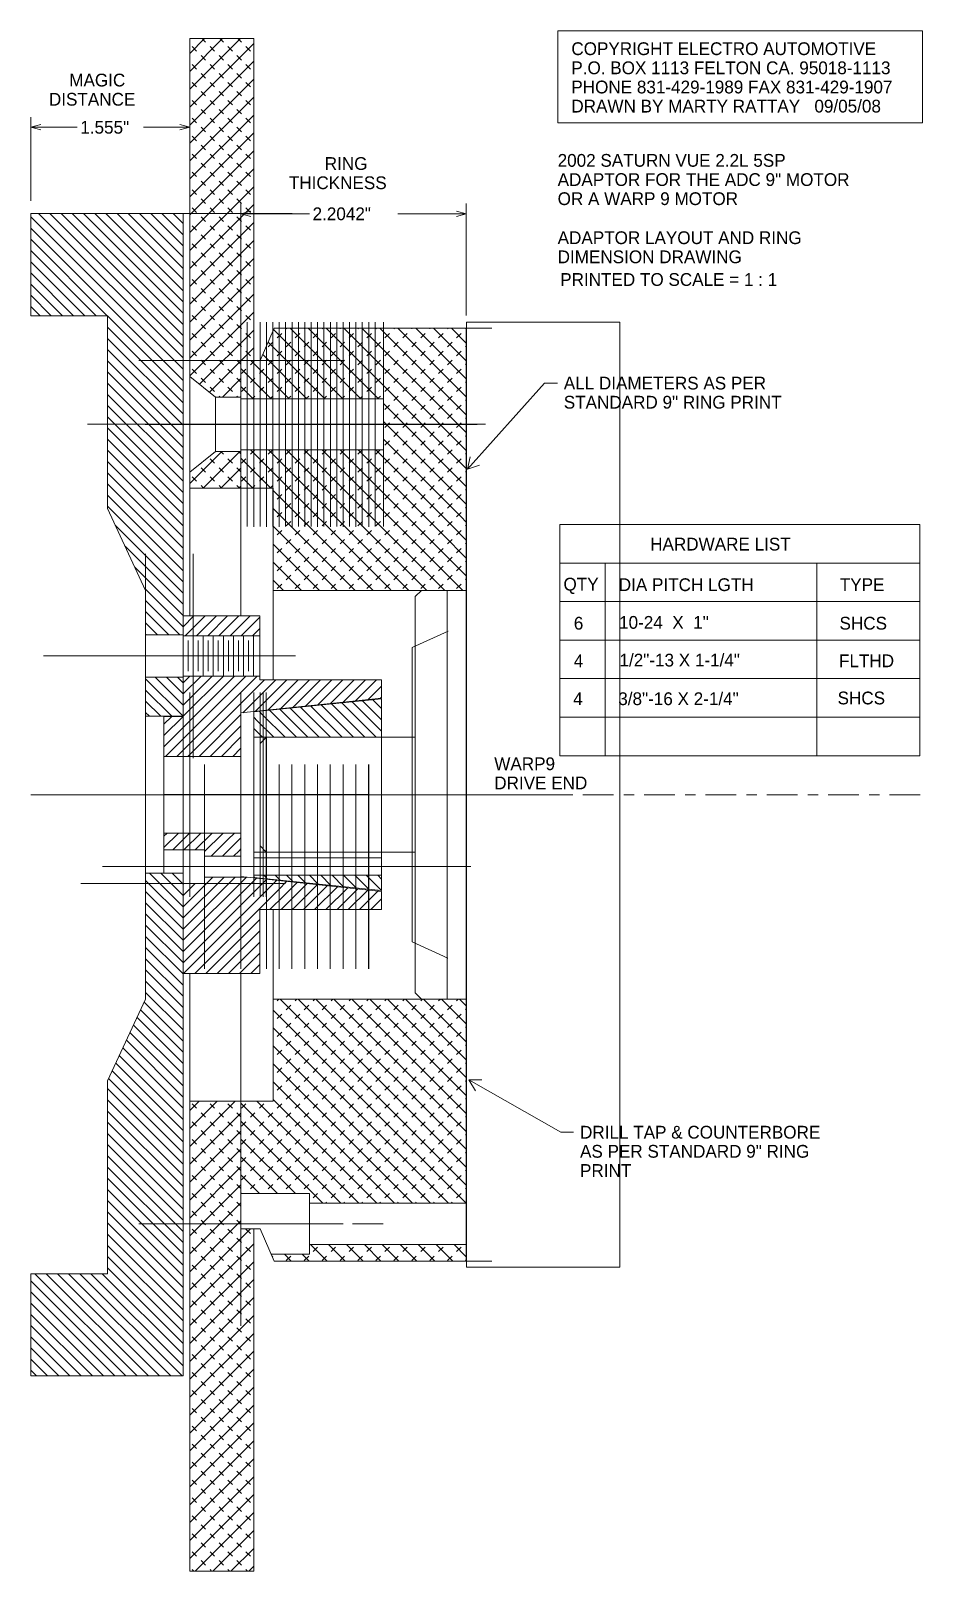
# Model space of a CAD drawing. Header units: inches. Extents: x -1.5 to 7.2, y -7.6 to 7.5.
import ezdxf

# ---------------------------------------------------------------- set-up
doc = ezdxf.new("R2010")
doc.units = ezdxf.units.IN
doc.header["$MEASUREMENT"] = 0
doc.header["$PDMODE"] = 2
doc.header["$PDSIZE"] = -2
for name, pattern in [('CENTER2', [0.5, 0.3, -0.075, 0.05, -0.075]), ('CENTERD', [0.4844, 0.2969, -0.0625, 0.0625, -0.0625]), ('GC   6', [0.5, 0.3, -0.075, 0.05, -0.075])]:
    doc.linetypes.add(name, pattern=pattern)
for name, color, linetype in [('ADC 9 MOTOR', 7, 'Continuous'), ('BUSHING', 7, 'Continuous'), ('DIMENSIONS', 7, 'Continuous'), ('FLYWHEEL', 7, 'Continuous'), ('HARDWARE LIST', 7, 'Continuous'), ('HUB', 7, 'Continuous'), ('PLATE', 7, 'Continuous'), ('RING', 7, 'Continuous'), ('WARP 9 MOTOR', 7, 'Continuous')]:
    doc.layers.add(name, color=color, linetype=linetype)
doc.styles.add('ENGINEER', font='ENGINEER.SHX', dxfattribs={"height": 0.2})
pattern_1 = [(45, (0, 0), (0.0876812, -0.0876812), [620]), (-45, (0, 0.04384), (-0.0876812, -0.0876812), [0.062, -0.062])]
pattern_2 = [(45, (0, 0), (-0.0548008, 0.0548008), [6200])]
pattern_3 = [(135, (0, 0), (-0.0548008, -0.0548008), [6200])]
pattern_4 = [(135, (0, 0), (0.0876812, 0.0876812), [620]), (45, (-0.04384, 0), (0.0876812, -0.0876812), [0.062, -0.062])]
pattern_5 = [(135, (0, 0), (-0.0556847, -0.0556847), [6300])]

# ---------------------------------------------------------------- blocks, each defined once
blk = doc.blocks.new('STD_BUSHING_HOLE_BOTTOM')
at = {"layer": 'HUB', "linetype": 'Continuous', "lineweight": 18}
h = blk.add_hatch(dxfattribs=at)
h.set_pattern_fill('ANSI31', color=93, scale=0.63, angle=90, style=0, pattern_type=2)
h.set_pattern_definition(pattern_5)
h.paths.add_polyline_path([(0, 0.812), (0, 0.562), (1.25, 0.562), (1.25, 0.937)])
h = blk.add_hatch(dxfattribs=at)
h.set_pattern_fill('ANSI31', color=93, scale=0.63, angle=90, style=0, pattern_type=2)
h.set_pattern_definition(pattern_5)
h.paths.add_polyline_path([(0, -0.789), (0, -0.812), (1.25, -0.938), (1.25, -0.789)])
at = {"layer": 'HUB', "color": 93, "linetype": 'Continuous', "lineweight": 18}
for p, q in [((0, 0.812), (1.25, 0.937)), ((1.25, 0), (1.25, 0.937)), ((0, 0), (0, 0.812)), ((0, 0.562), (1.25, 0.562)), ((0, -0.812), (0, 0)), ((1.25, 0), (1.25, -0.938)), ((0, -0.562), (1.25, -0.562)), ((0, -0.617), (1.25, -0.617)), ((0, -0.789), (1.25, -0.789)), ((0, -0.812), (1.25, -0.938))]:
    blk.add_line(p, q, dxfattribs=at)
at = {"layer": 'HUB', "color": 93, "linetype": 'GC   6', "lineweight": 18}
for p, q in [((-0.001, -0.704), (1.25, -0.704)), ((0.124, -0.704), (0.124, -0.649)), ((0.124, -0.704), (0.124, -0.759)), ((0.249, -0.704), (0.249, -0.618)), ((0.249, -0.704), (0.249, -0.79)), ((0.374, -0.704), (0.374, -0.649)), ((0.374, -0.704), (0.374, -0.759)), ((0.499, -0.704), (0.499, -0.618)), ((0.499, -0.704), (0.499, -0.79)), ((0.624, -0.704), (0.624, -0.649)), ((0.624, -0.704), (0.624, -0.759)), ((0.749, -0.704), (0.749, -0.618)), ((0.749, -0.704), (0.749, -0.79)), ((0.874, -0.704), (0.874, -0.649)), ((0.874, -0.704), (0.874, -0.759)), ((0.999, -0.704), (0.999, -0.618)), ((0.999, -0.704), (0.999, -0.79)), ((1.124, -0.704), (1.124, -0.649)), ((1.124, -0.704), (1.124, -0.759))]:
    blk.add_line(p, q, dxfattribs=at)
at = {"layer": 'HUB', "color": 1, "linetype": 'Continuous', "lineweight": 18}
blk.add_point((0, 0), dxfattribs=at)
at = {"layer": 'HUB', "color": 93, "linetype": 'Continuous', "lineweight": 18}
for p in [(0, 0), (0, 0), (0, 0), (0.124, -0.704), (0.249, -0.704), (0.249, -0.704), (0.374, -0.704), (0.374, -0.704), (0.499, -0.704), (0.499, -0.704), (0.499, -0.704), (0.624, -0.704), (0.749, -0.704), (0.749, -0.704), (0.874, -0.704), (0.999, -0.704), (0.999, -0.704), (1.124, -0.704), (1.125, -0.703), (1.125, -0.703), (1.125, -0.703), (1.125, -0.703)]:
    blk.add_point(p, dxfattribs=at)
at = {"layer": 'HUB', "color": 5, "linetype": 'Continuous', "lineweight": 18}
blk.add_point((0.062, 0), dxfattribs=at)
blk = doc.blocks.new('DIA9RLDR')
at = {"layer": 'DIMENSIONS', "color": 93, "linetype": 'Continuous', "lineweight": 18}
for p, q in [((0, 0), (0.755, 0.844)), ((0.755, 0.844), (0.88, 0.844)), ((0, 0), (0.026, 0.122)), ((0, 0), (0.119, 0.039))]:
    blk.add_line(p, q, dxfattribs=at)
at = {"layer": 'DIMENSIONS', "color": 93, "linetype": 'Continuous', "lineweight": 18, "style": 'ENGINEER'}
for s, p in [('ALL DIAMETERS AS PER', (0.943, 0.781)), ('STANDARD 9" RING PRINT', (0.943, 0.594))]:
    blk.add_text(s, height=0.125, dxfattribs=at).set_placement(p)
blk = doc.blocks.new('DRCB9RLR')
at = {"layer": 'DIMENSIONS', "color": 93, "linetype": 'Continuous', "lineweight": 18}
for p, q in [((0, 0), (0.125, 0.001)), ((0, 0), (0.063, -0.108)), ((0, 0), (0.899, -0.512)), ((0.899, -0.512), (1.024, -0.512))]:
    blk.add_line(p, q, dxfattribs=at)
at = {"layer": 'DIMENSIONS', "color": 93, "linetype": 'Continuous', "lineweight": 18, "style": 'ENGINEER'}
for s, p in [('DRILL TAP & COUNTERBORE', (1.087, -0.575)), ('AS PER STANDARD 9" RING', (1.087, -0.762)), ('PRINT', (1.087, -0.95))]:
    blk.add_text(s, height=0.125, dxfattribs=at).set_placement(p)
blk = doc.blocks.new('WARP9_DRIVE_END_SIDE')
at = {"layer": 'DIMENSIONS', "color": 5, "linetype": 'Continuous', "lineweight": 18}
blk.add_line((0.03, 0.562), (0.03, -0.562), dxfattribs=at)
at = {"layer": 'DIMENSIONS', "color": 1, "linetype": 'Continuous', "lineweight": 18}
blk.add_point((0, 0), dxfattribs=at)
at = {"layer": 'PLATE', "color": 5, "linetype": 'Continuous', "lineweight": 18}
for p, q in [((1.986, 4.625), (1.986, 2)), ((3.486, 4.625), (1.986, 4.625)), ((3.486, 4.625), (3.486, -4.625)), ((1.486, 1.94), (1.546, 2)), ((1.546, 2), (1.986, 2)), ((1.986, 2), (1.986, -4.625)), ((1.486, 1.94), (1.486, -1.94)), ((0.03, 0.562), (0, 0.532)), ((0, 0.532), (0, -0.532)), ((0.03, 0.562), (1.486, 0.562)), ((0, -0.532), (0.03, -0.562)), ((0.03, -0.562), (1.486, -0.562)), ((1.546, -2), (1.486, -1.94)), ((1.546, -2), (1.986, -2)), ((3.486, -4.625), (1.986, -4.625))]:
    blk.add_line(p, q, dxfattribs=at)
at = {"layer": 'DIMENSIONS', "color": 93, "linetype": 'Continuous', "lineweight": 18, "style": 'ENGINEER'}
for s, p in [('WARP9', (2.259, 0.24)), ('DRIVE END', (2.259, 0.053))]:
    blk.add_text(s, height=0.125, dxfattribs=at).set_placement(p)

msp = doc.modelspace()

# ---------------------------------------------------------------- hatches: boundary and pattern name
at = {"layer": 'FLYWHEEL', "linetype": 'Continuous', "lineweight": 18}
h = msp.add_hatch(dxfattribs=at)
h.set_pattern_fill('ANSI31', color=13, scale=0.62, angle=90, style=0, pattern_type=2)
h.set_pattern_definition(pattern_3)
h.paths.add_polyline_path([(-0.74, 4.688), (-0.74, 2.8), (-0.367, 2), (-0.367, 1.566), (0, 1.566), (0, 5.688), (-1.49, 5.688), (-1.49, 4.688)])
h = msp.add_hatch(dxfattribs=at)
h.set_pattern_fill('ANSI31', color=13, scale=0.62, angle=90, style=0, pattern_type=2)
h.set_pattern_definition(pattern_3)
h.paths.add_polyline_path([(-0.367, 1.15), (-0.367, 0.768), (0, 0.768), (0, 1.15)])
h = msp.add_hatch(dxfattribs=at)
h.set_pattern_fill('ANSI31', color=13, scale=0.62, angle=90, style=0, pattern_type=2)
h.set_pattern_definition(pattern_3)
h.paths.add_polyline_path([(-0.367, -0.768), (-0.367, -2), (-0.74, -2.8), (-0.74, -4.688), (-1.49, -4.688), (-1.49, -5.688), (0, -5.688), (0, -0.768)])
at = {"layer": 'HUB', "linetype": 'Continuous', "lineweight": 18}
h = msp.add_hatch(dxfattribs=at)
h.set_pattern_fill('ANSI31', color=93, scale=0.62, style=0, pattern_type=2)
h.set_pattern_definition(pattern_2)
h.paths.add_polyline_path([(0, 1.75), (0, 1.555), (0.098, 1.555), (0.197, 1.555), (0.295, 1.555), (0.394, 1.555), (0.492, 1.555), (0.591, 1.555), (0.689, 1.555), (0.75, 1.555), (0.75, 1.75)])
h = msp.add_hatch(dxfattribs=at)
h.set_pattern_fill('ANSI31', color=93, scale=0.62, style=0, pattern_type=2)
h.set_pattern_definition(pattern_2)
h.paths.add_polyline_path([(0, 1.161), (0, 0.767), (-0.188, 0.767), (-0.188, 0.375), (0.565, 0.375), (0.565, 0.8), (1.94, 0.946), (1.94, 1.125), (0.75, 1.125), (0.75, 1.161), (0.689, 1.161), (0.591, 1.161), (0.492, 1.161), (0.394, 1.161), (0.295, 1.161), (0.197, 1.161), (0.098, 1.161)])
h = msp.add_hatch(dxfattribs=at)
h.set_pattern_fill('ANSI31', color=93, scale=0.62, style=0, pattern_type=2)
h.set_pattern_definition(pattern_2)
h.paths.add_polyline_path([(-0.188, -0.375), (-0.188, -0.54), (0.21, -0.54), (0.21, -0.603), (0.565, -0.603), (0.565, -0.375)])
h = msp.add_hatch(dxfattribs=at)
h.set_pattern_fill('ANSI31', color=93, scale=0.62, style=0, pattern_type=2)
h.set_pattern_definition(pattern_2)
h.paths.add_polyline_path([(0, -0.869), (0, -1.75), (0.75, -1.75), (0.75, -1.125), (1.94, -1.125), (1.94, -0.946), (0.62, -0.806), (0.21, -0.806), (0.21, -0.869)])
at = {"layer": 'PLATE', "linetype": 'Continuous', "lineweight": 18}
h = msp.add_hatch(dxfattribs=at)
h.set_pattern_fill('ALUMINUM', color=133, scale=0.062, style=0, pattern_type=2)
h.set_pattern_definition(pattern_1)
h.paths.add_polyline_path([(0.065, 7.4), (0.065, 4.094), (0.316, 3.891), (0.565, 3.891), (0.565, 4.25), (0.69, 4.25), (0.69, 7.4)])
h = msp.add_hatch(dxfattribs=at)
h.set_pattern_fill('ALUMINUM', color=133, scale=0.062, style=0, pattern_type=2)
h.set_pattern_definition(pattern_1)
h.paths.add_polyline_path([(0.065, 3.156), (0.065, 3), (0.565, 3), (0.565, 3.359), (0.316, 3.359)])
h = msp.add_hatch(dxfattribs=at)
h.set_pattern_fill('ALUMINUM', color=133, scale=0.062, style=0, pattern_type=2)
h.set_pattern_definition(pattern_1)
h.paths.add_polyline_path([(0.065, -3), (0.065, -7.6), (0.69, -7.6), (0.69, -4.25), (0.565, -4.25), (0.565, -3)])
at = {"layer": 'RING', "linetype": 'Continuous', "lineweight": 18}
h = msp.add_hatch(dxfattribs=at)
h.set_pattern_fill('ALUMINUM', color=8, scale=0.062, angle=90, style=0, pattern_type=2)
h.set_pattern_definition(pattern_4)
h.paths.add_polyline_path([(0.88, 3), (0.88, 2), (2.769, 2), (2.769, 4.565), (0.89, 4.565), (0.753, 4.25), (0.565, 4.25), (0.565, 3.875), (1.958, 3.875), (1.958, 3.375), (0.565, 3.375), (0.565, 3)])
h = msp.add_hatch(dxfattribs=at)
h.set_pattern_fill('ALUMINUM', color=8, scale=0.062, angle=90, style=0, pattern_type=2)
h.set_pattern_definition(pattern_4)
h.paths.add_polyline_path([(0.88, -2), (0.88, -3), (0.565, -3), (0.565, -3.903), (1.237, -3.903), (1.237, -3.997), (2.769, -3.997), (2.769, -2)])
h = msp.add_hatch(dxfattribs=at)
h.set_pattern_fill('ALUMINUM', color=8, scale=0.062, angle=90, style=0, pattern_type=2)
h.set_pattern_definition(pattern_4)
h.paths.add_polyline_path([(1.237, -4.403), (1.237, -4.497), (0.86, -4.497), (0.89, -4.565), (2.769, -4.565), (2.769, -4.403)])

# ---------------------------------------------------------------- linework, layer by layer
at = {"layer": 'ADC 9 MOTOR', "color": 93, "linetype": 'Continuous', "lineweight": 18}
msp.add_line((2.769, 0), (2.769, 4.565), dxfattribs=at)
at = {"layer": 'ADC 9 MOTOR', "color": 5, "linetype": 'Continuous', "lineweight": 18}
for p, q in [((2.769, 4.565), (2.769, 0)), ((2.769, 4.565), (3.019, 4.565)), ((2.773, 2), (2.582, 2)), ((2.582, 2), (2.582, -2)), ((2.24, 1.44), (2.592, 1.599)), ((2.24, 0), (2.24, 1.44)), ((0.753, 0.5), (0.812, 0.564)), ((0.753, 0), (0.753, 0.5)), ((0.812, 0.564), (2.24, 0.564)), ((0.812, 0.001), (0.812, 0.564)), ((0.753, 0), (0.753, -0.5)), ((0.812, 0.001), (0.812, -0.561)), ((2.24, 0), (2.24, -1.44)), ((2.769, 0), (2.769, -4.565)), ((0.812, -0.561), (0.753, -0.5)), ((0.812, -0.561), (2.24, -0.561)), ((2.24, -1.44), (2.589, -1.599)), ((2.774, -2), (2.583, -2)), ((2.769, -4.565), (3.019, -4.565))]:
    msp.add_line(p, q, dxfattribs=at)
at = {"layer": 'ADC 9 MOTOR', "color": 93, "linetype": 'CENTER2', "lineweight": 18}
msp.add_line((-1.49, 0), (7.238, 0), dxfattribs=at)
at = {"layer": 'ADC 9 MOTOR', "color": 5, "linetype": 'Continuous', "lineweight": 18}
for p in [(0.753, 0), (0.753, 0), (0.753, 0), (0.812, 0.001), (2.24, 0), (2.24, 0), (2.24, 0), (2.582, 0), (2.582, 0), (2.769, 0), (2.769, 0), (2.769, 0)]:
    msp.add_point(p, dxfattribs=at)
at = {"layer": 'DIMENSIONS', "color": 93, "linetype": 'Continuous', "lineweight": 18}
for p, q in [((3.664, 7.477), (7.231, 7.477)), ((3.664, 6.577), (3.664, 7.477)), ((7.231, 7.477), (7.231, 6.577)), ((-1.49, 5.812), (-1.49, 6.633)), ((-1.49, 6.533), (-1.393, 6.559)), ((-1.49, 6.533), (-1.393, 6.507)), ((-1.49, 6.533), (-1.038, 6.533)), ((-0.387, 6.533), (0.065, 6.533)), ((0.065, 6.533), (-0.032, 6.559)), ((0.065, 6.533), (-0.032, 6.507)), ((0.065, 5.812), (0.065, 6.633)), ((7.231, 6.577), (3.664, 6.577)), ((0.565, 4.375), (0.565, 5.786)), ((2.769, 4.69), (2.769, 5.786)), ((0.565, 5.686), (0.662, 5.712)), ((0.565, 5.686), (0.662, 5.66)), ((0.565, 5.686), (1.235, 5.686)), ((2.1, 5.686), (2.769, 5.686)), ((2.769, 5.686), (2.673, 5.712)), ((2.769, 5.686), (2.673, 5.66))]:
    msp.add_line(p, q, dxfattribs=at)
at = {"layer": 'DIMENSIONS', "color": 8, "linetype": 'Continuous', "lineweight": 18}
for p in [(-0.367, 0), (0.21, -0.704), (1.19, -0.704)]:
    msp.add_point(p, dxfattribs=at)
at = {"layer": 'FLYWHEEL', "color": 13, "linetype": 'Continuous', "lineweight": 18}
for p, q in [((-1.49, 5.688), (0, 5.688)), ((-1.49, 5.688), (-1.49, 4.688)), ((0, 5.688), (0, 0.768)), ((-1.49, 4.688), (-0.74, 4.688)), ((-0.74, 2.8), (-0.74, 4.688)), ((-0.367, 2), (-0.74, 2.8)), ((-0.367, 2), (-0.367, -2)), ((-0.367, 1.566), (0, 1.566)), ((-0.367, 1.15), (0, 1.15)), ((-0.367, 0.768), (0, 0.768)), ((-0.367, -0.768), (0, -0.768)), ((0, -0.768), (0, -5.688)), ((-0.367, -2), (-0.74, -2.8)), ((-0.74, -4.688), (-0.74, -2.8)), ((-0.74, -4.688), (-1.49, -4.688)), ((-1.49, -5.688), (-1.49, -4.688)), ((-1.49, -5.688), (0, -5.688))]:
    msp.add_line(p, q, dxfattribs=at)
msp.add_point((-0.367, 1.358), dxfattribs=at)
at = {"layer": 'HARDWARE LIST', "color": 4, "linetype": 'Continuous', "lineweight": 18}
for p, q in [((3.683, 2.644), (7.204, 2.644)), ((3.683, 2.644), (3.683, 1.89)), ((7.204, 2.644), (7.204, 1.89)), ((3.683, 2.267), (7.204, 2.267)), ((4.127, 2.267), (4.127, 1.136)), ((6.197, 2.267), (6.197, 1.136)), ((3.683, 1.89), (3.683, 1.136)), ((7.204, 1.89), (3.683, 1.89)), ((7.204, 1.89), (7.204, 1.136)), ((7.204, 1.513), (3.683, 1.513)), ((7.204, 1.136), (3.683, 1.136)), ((3.683, 1.136), (3.683, 0.381)), ((4.127, 1.136), (4.127, 0.381)), ((6.197, 1.136), (6.197, 0.381)), ((7.204, 1.136), (7.204, 0.381)), ((7.204, 0.758), (3.683, 0.758)), ((7.204, 0.381), (3.683, 0.381))]:
    msp.add_line(p, q, dxfattribs=at)
at = {"layer": 'HUB', "color": 93, "linetype": 'Continuous', "lineweight": 18}
for p, q in [((0, 0.767), (0, 1.75)), ((0, 1.75), (0.75, 1.75)), ((0.75, 1.75), (0.75, 1.125)), ((0, 1.555), (0.75, 1.555)), ((0.049, 1.508), (0.049, 1.208)), ((0.098, 1.555), (0.098, 1.161)), ((0.148, 1.508), (0.148, 1.208)), ((0.197, 1.555), (0.197, 1.161)), ((0.246, 1.508), (0.246, 1.208)), ((0.295, 1.555), (0.295, 1.161)), ((0.344, 1.508), (0.344, 1.208)), ((0.394, 1.555), (0.394, 1.161)), ((0.443, 1.508), (0.443, 1.208)), ((0.492, 1.555), (0.492, 1.161)), ((0.541, 1.508), (0.541, 1.208)), ((0.591, 1.555), (0.591, 1.161)), ((0.64, 1.508), (0.64, 1.208)), ((0.689, 1.555), (0.689, 1.161)), ((0, 1.161), (0.75, 1.161)), ((0.75, 1.125), (1.94, 1.125)), ((1.94, 1.125), (1.94, 0.946)), ((1.94, 0.946), (0.565, 0.8)), ((-0.188, 0.767), (-0.188, -0.767)), ((0, 0.767), (-0.188, 0.767)), ((0.565, 0.8), (0.565, -0.8)), ((-0.188, 0.375), (0.565, 0.375)), ((-0.188, -0.375), (0.565, -0.375)), ((0.21, -0.54), (-0.188, -0.54)), ((0.21, -0.54), (0.21, -0.869)), ((0.21, -0.603), (0.565, -0.603)), ((0, -0.767), (-0.188, -0.767)), ((0, -0.767), (0, -1.75)), ((0, -0.767), (0, -1.75)), ((0, -0.869), (0.21, -0.869)), ((0.21, -0.806), (0.62, -0.806)), ((0.565, -0.8), (1.94, -0.946)), ((1.94, -0.946), (1.94, -1.125)), ((1.94, -1.125), (0.75, -1.125)), ((0.75, -1.125), (0.75, -1.75)), ((0, -1.75), (0.75, -1.75))]:
    msp.add_line(p, q, dxfattribs=at)
at = {"layer": 'HUB', "color": 93, "linetype": 'CENTERD', "lineweight": 18, "ltscale": 0.22476}
msp.add_line((-0.06, 1.358), (0.839, 1.358), dxfattribs=at)
at = {"layer": 'HUB', "color": 93, "linetype": 'GC   6', "lineweight": 18}
msp.add_line((0.465, -0.704), (-0.19, -0.704), dxfattribs=at)
at = {"layer": 'HUB', "color": 93, "linetype": 'Continuous', "lineweight": 18}
for p in [(0.065, 5.688), (0, 1.358), (0.098, 1.358), (0.565, 0), (0.565, -0.704), (0, -0.869)]:
    msp.add_point(p, dxfattribs=at)
at = {"layer": 'HUB', "color": 1, "linetype": 'Continuous', "lineweight": 18}
for p in [(0.69, 0), (0.753, 0)]:
    msp.add_point(p, dxfattribs=at)
at = {"layer": 'PLATE', "color": 133, "linetype": 'Continuous', "lineweight": 18}
for p, q in [((0.065, 7.4), (0.69, 7.4)), ((0.065, 7.4), (0.065, 1.75)), ((0.69, 7.4), (0.69, 4.25)), ((0.69, 4.25), (0.565, 4.25)), ((0.565, 4.25), (0.565, 1.75)), ((0.065, 4.094), (0.316, 3.891)), ((0.065, 4.094), (0.065, 3.156)), ((0.316, 3.359), (0.316, 3.891)), ((0.565, 3.891), (0.316, 3.891)), ((0.565, 3.359), (0.565, 3.891)), ((0.316, 3.359), (0.065, 3.156)), ((0.565, 3.359), (0.316, 3.359)), ((0.565, 3), (0.065, 3)), ((0.065, -1.75), (0.065, -7.6)), ((0.565, -4.25), (0.565, -1.75)), ((0.565, -3), (0.065, -3)), ((0.69, -4.25), (0.565, -4.25)), ((0.69, -4.25), (0.69, -7.6)), ((0.065, -7.6), (0.69, -7.6))]:
    msp.add_line(p, q, dxfattribs=at)
for p in [(0.565, 4.25), (0.065, 3.625), (0.065, 3.625), (0.065, 0)]:
    msp.add_point(p, dxfattribs=at)
at = {"layer": 'PLATE', "color": 93, "linetype": 'Continuous', "lineweight": 18}
msp.add_point((0, 0), dxfattribs=at)
at = {"layer": 'RING', "color": 8, "linetype": 'Continuous', "lineweight": 18}
for p, q in [((0.89, 4.565), (0.753, 4.25)), ((2.769, 4.565), (0.89, 4.565)), ((2.769, -4.565), (2.769, 4.565)), ((0.565, 4.25), (0.565, 3)), ((0.565, 4.25), (0.753, 4.25)), ((0.565, 3.875), (1.958, 3.875)), ((0.627, 3.624), (0.627, 3.875)), ((0.69, 3.624), (0.69, 3.835)), ((0.752, 3.624), (0.752, 3.875)), ((0.815, 3.624), (0.815, 3.835)), ((0.877, 3.624), (0.877, 3.875)), ((0.94, 3.624), (0.94, 3.835)), ((1.002, 3.624), (1.002, 3.875)), ((1.065, 3.624), (1.065, 3.835)), ((1.127, 3.624), (1.127, 3.875)), ((1.19, 3.624), (1.19, 3.835)), ((1.252, 3.624), (1.252, 3.875)), ((1.315, 3.624), (1.315, 3.835)), ((1.377, 3.624), (1.377, 3.875)), ((1.44, 3.624), (1.44, 3.835)), ((1.502, 3.624), (1.502, 3.875)), ((1.565, 3.624), (1.565, 3.835)), ((1.627, 3.624), (1.627, 3.875)), ((1.69, 3.624), (1.69, 3.835)), ((1.752, 3.624), (1.752, 3.875)), ((1.815, 3.624), (1.815, 3.835)), ((1.877, 3.624), (1.877, 3.875)), ((1.958, 3.875), (1.958, 3.375)), ((0.627, 3.624), (0.627, 3.382)), ((0.69, 3.623), (0.69, 3.412)), ((0.752, 3.624), (0.752, 3.382)), ((0.815, 3.623), (0.815, 3.412)), ((0.877, 3.624), (0.877, 3.382)), ((0.94, 3.623), (0.94, 3.412)), ((1.002, 3.624), (1.002, 3.382)), ((1.065, 3.623), (1.065, 3.412)), ((1.127, 3.624), (1.127, 3.382)), ((1.19, 3.623), (1.19, 3.412)), ((1.252, 3.624), (1.252, 3.382)), ((1.315, 3.623), (1.315, 3.412)), ((1.377, 3.624), (1.377, 3.382)), ((1.44, 3.623), (1.44, 3.412)), ((1.502, 3.624), (1.502, 3.382)), ((1.565, 3.623), (1.565, 3.412)), ((1.627, 3.624), (1.627, 3.382)), ((1.69, 3.623), (1.69, 3.412)), ((1.752, 3.624), (1.752, 3.382)), ((1.815, 3.623), (1.815, 3.412)), ((1.877, 3.624), (1.877, 3.382)), ((0.564, 3.375), (1.958, 3.375)), ((0.88, 3), (0.565, 3)), ((0.88, 3), (0.88, 1.125)), ((0.88, 2), (2.769, 2)), ((0.88, -1.125), (0.88, -3)), ((0.88, -2), (2.769, -2)), ((0.565, -3), (0.88, -3)), ((0.565, -3), (0.565, -4.25)), ((1.237, -3.903), (0.565, -3.903)), ((1.237, -4.497), (1.237, -3.903)), ((1.236, -3.997), (2.769, -3.997)), ((0.565, -4.25), (0.753, -4.25)), ((0.89, -4.565), (0.753, -4.25)), ((0.86, -4.497), (1.237, -4.497)), ((1.236, -4.403), (2.769, -4.403)), ((0.89, -4.565), (2.769, -4.565))]:
    msp.add_line(p, q, dxfattribs=at)
at = {"layer": 'RING', "color": 8, "linetype": 'GC   6', "lineweight": 18}
for p, q in [((1.958, 3.625), (0.07, 3.625)), ((1.955, -4.2), (0.333, -4.2))]:
    msp.add_line(p, q, dxfattribs=at)
at = {"layer": 'RING', "color": 8, "linetype": 'Continuous', "lineweight": 18}
for p in [(0.565, 4.25), (0.565, 3.625), (0.565, 3.625), (0.565, 3.625), (0.565, 3.625), (0.627, 3.624), (0.627, 3.624), (0.69, 3.624), (0.69, 3.623), (0.752, 3.624), (0.752, 3.624), (0.752, 3.624), (0.815, 3.624), (0.815, 3.624), (0.815, 3.623), (0.877, 3.624), (0.877, 3.624), (0.877, 3.624), (0.94, 3.624), (0.94, 3.624), (0.94, 3.623), (1.002, 3.624), (1.002, 3.624), (1.002, 3.624), (1.065, 3.624), (1.065, 3.624), (1.065, 3.623), (1.127, 3.624), (1.127, 3.624), (1.127, 3.624), (1.19, 3.624), (1.19, 3.624), (1.19, 3.623), (1.252, 3.624), (1.252, 3.624), (1.252, 3.624), (1.315, 3.624), (1.315, 3.624), (1.315, 3.623), (1.377, 3.624), (1.377, 3.624), (1.377, 3.624), (1.44, 3.624), (1.44, 3.624), (1.44, 3.623), (1.502, 3.624), (1.502, 3.624), (1.502, 3.624), (1.565, 3.624), (1.565, 3.624), (1.565, 3.623), (1.627, 3.624), (1.627, 3.624), (1.627, 3.624), (1.69, 3.624), (1.69, 3.624), (1.69, 3.623), (1.752, 3.624), (1.752, 3.624), (1.752, 3.624), (1.815, 3.624), (1.815, 3.624), (1.815, 3.623), (1.877, 3.624), (1.877, 3.624), (1.877, 3.624), (1.958, 3.625), (0.565, -4.2)]:
    msp.add_point(p, dxfattribs=at)

# ---------------------------------------------------------------- block references
at = {"layer": 'BUSHING', "color": 252, "linetype": 'Continuous', "lineweight": 18}
msp.add_blockref('STD_BUSHING_HOLE_BOTTOM', (0.69, 0), dxfattribs=at)
at = {"layer": 'DIMENSIONS', "color": 252, "linetype": 'Continuous', "lineweight": 18}
for name, p in [('DIA9RLDR', (2.78, 3.185)), ('DRCB9RLR', (2.795, -2.791))]:
    msp.add_blockref(name, p, dxfattribs=at)
at = {"layer": 'WARP 9 MOTOR', "color": 252, "linetype": 'Continuous', "lineweight": 18}
msp.add_blockref('WARP9_DRIVE_END_SIDE', (0.784, 0), dxfattribs=at)

# ---------------------------------------------------------------- texts
at = {"layer": 'DIMENSIONS', "color": 93, "linetype": 'Continuous', "lineweight": 18, "style": 'ENGINEER'}
for s, p in [('COPYRIGHT ELECTRO AUTOMOTIVE', (3.797, 7.239)), ('P.O. BOX 1113 FELTON CA. 95018-1113', (3.797, 7.052)), ('MAGIC', (-1.114, 6.932)), ('PHONE 831-429-1989 FAX 831-429-1907', (3.797, 6.864)), ('DISTANCE', (-1.313, 6.744)), ('DRAWN BY MARTY RATTAY   09/05/08', (3.797, 6.677)), ('1.555"', (-1.006, 6.47)), ('RING', (1.385, 6.115)), ('2002 SATURN VUE 2.2L 5SP', (3.663, 6.146)), ('THICKNESS', (1.034, 5.927)), ('ADAPTOR FOR THE ADC 9" MOTOR', (3.663, 5.958)), ('OR A WARP 9 MOTOR', (3.663, 5.771)), ('2.2042"', (1.266, 5.623)), ('ADAPTOR LAYOUT AND RING', (3.663, 5.389)), ('DIMENSION DRAWING', (3.663, 5.202)), ('PRINTED TO SCALE = 1 : 1', (3.688, 4.98))]:
    msp.add_text(s, height=0.125, dxfattribs=at).set_placement(p)
at = {"layer": 'HARDWARE LIST', "color": 4, "linetype": 'Continuous', "lineweight": 18, "style": 'ENGINEER'}
for s, p in [('HARDWARE LIST', (4.568, 2.39)), ('QTY', (3.72, 1.998)), ('DIA PITCH LGTH', (4.261, 1.993)), ('TYPE', (6.423, 1.993)), ('6', (3.821, 1.616)), ('10-24  X  1"', (4.264, 1.624)), ('SHCS', (6.42, 1.616)), ('4', (3.821, 1.248)), ('1/2"-13 X 1-1/4"', (4.268, 1.255)), ('FLTHD', (6.415, 1.248)), ('4', (3.815, 0.877)), ('3/8"-16 X 2-1/4"', (4.256, 0.877)), ('SHCS', (6.401, 0.884))]:
    msp.add_text(s, height=0.125, dxfattribs=at).set_placement(p)

doc.saveas('drawing.dxf')
